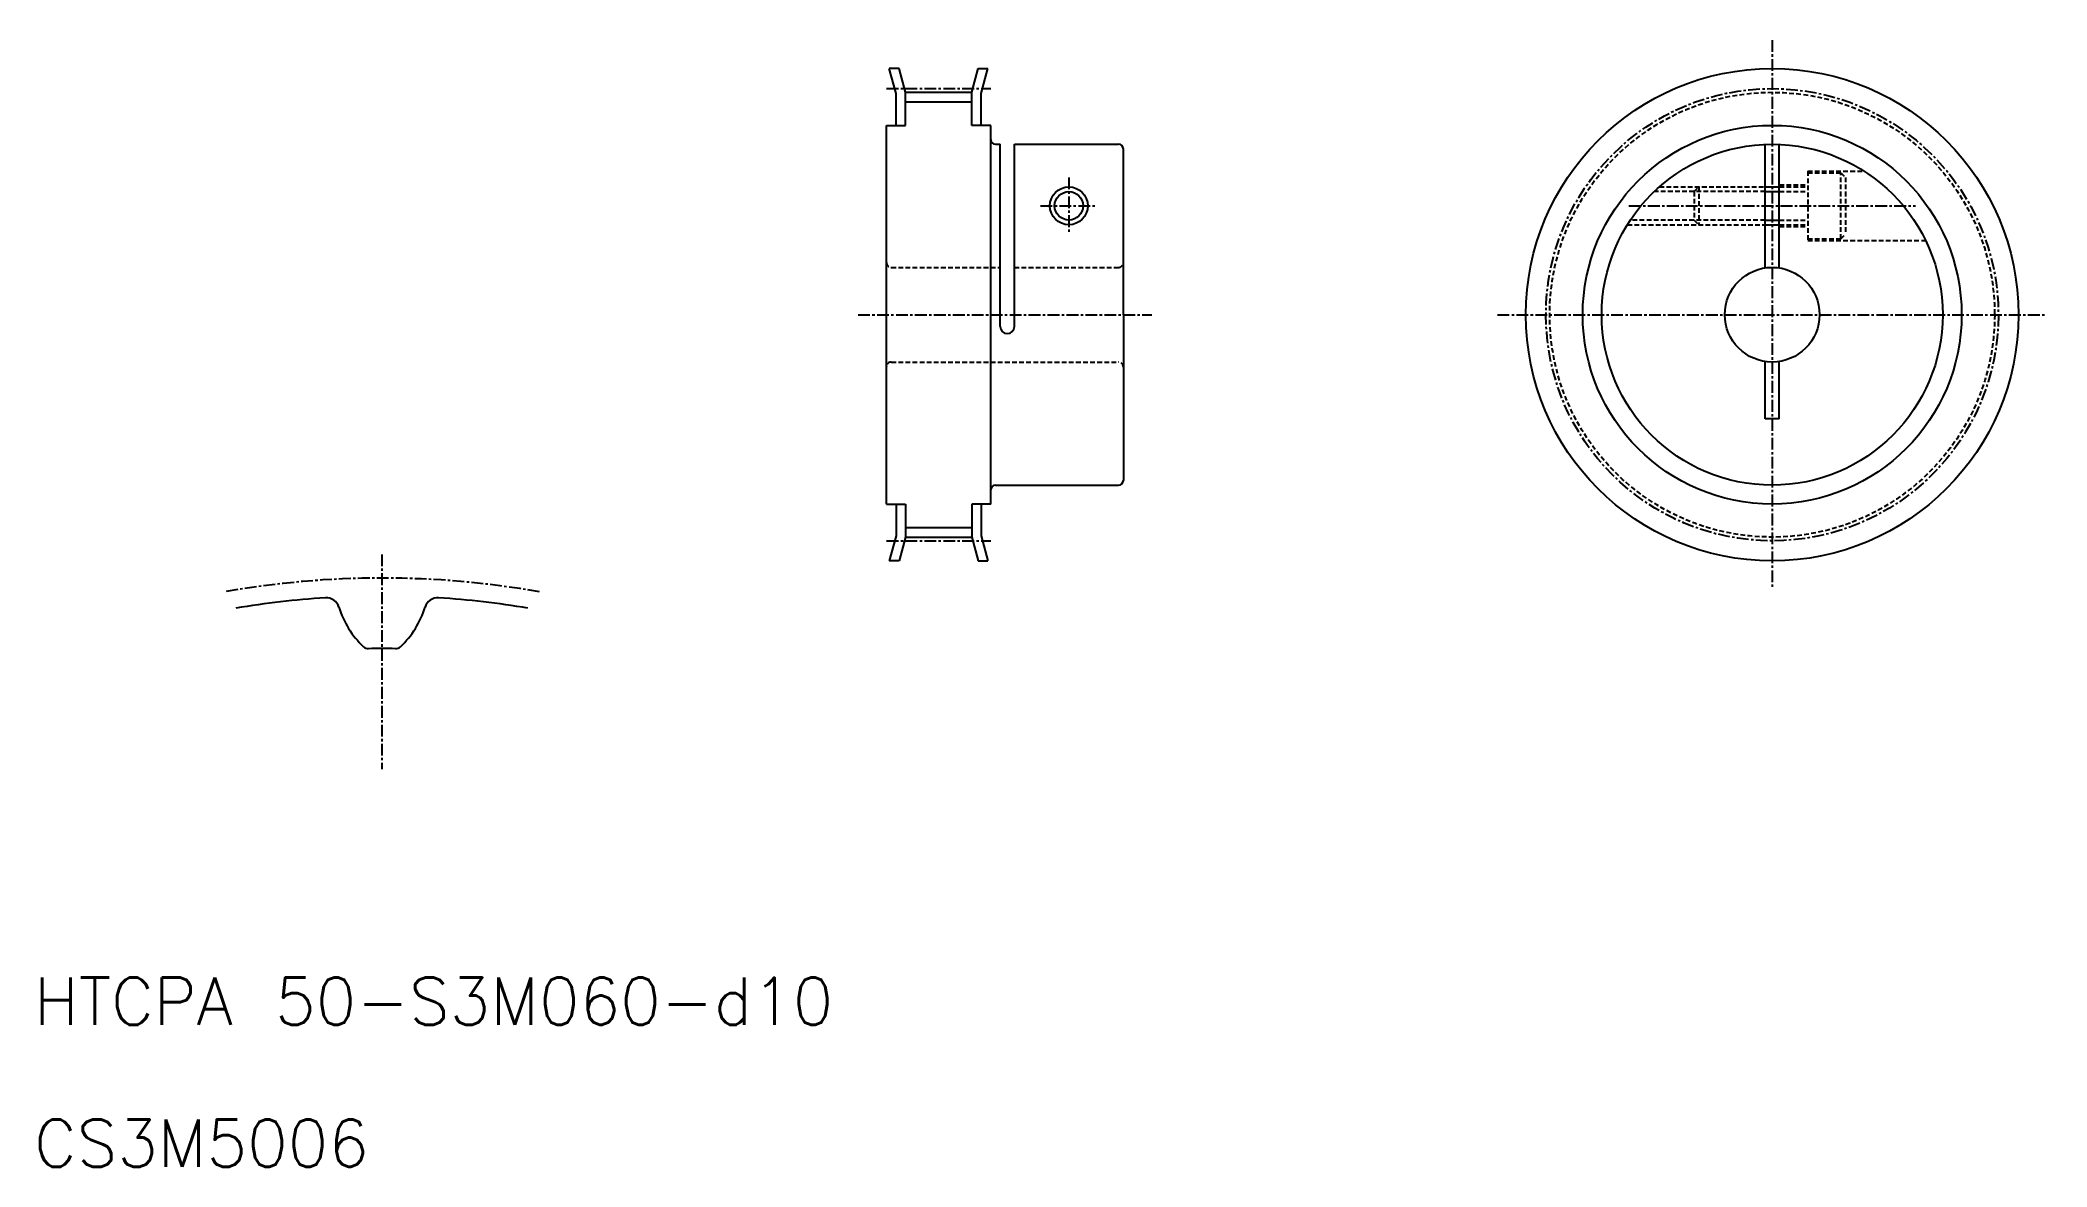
# Model space of a CAD drawing. Extents: x 11 to 222, y 10 to 129.
import ezdxf

# ---------------------------------------------------------------- set-up
doc = ezdxf.new("R2010")
doc.units = 0
doc.linetypes.add('CENTER', pattern=[2, 1.25, -0.25, 0.25, -0.25])
doc.linetypes.add('DASHED', pattern=[0.75, 0.5, -0.25])
doc.layers.get('0').update_dxf_attribs({"linetype": 'CONTINUOUS'})
doc.layers.add('CENTER', color=1, linetype='CENTER')
doc.styles.get("Standard").update_dxf_attribs({"font": 'txt.shx'})

msp = doc.modelspace()

# ---------------------------------------------------------------- linework, layer by layer
at = {"color": 7, "linetype": 'CONTINUOUS'}
for p, q in [((101.33, 126), (100.29, 126)), ((101, 123.36), (100.29, 126)), ((102, 123.49), (101.33, 126)), ((109, 123.49), (109.67, 126)), ((109.67, 126), (110.71, 126)), ((110, 123.36), (110.71, 126)), ((101, 120), (101, 123.36)), ((102, 123.49), (109, 123.49)), ((102, 120), (102, 123.49)), ((109, 120), (109, 123.49)), ((110, 120), (110, 123.36)), ((102, 122.49), (109, 122.49)), ((100, 80), (100, 120)), ((100, 120), (102, 120)), ((111, 120), (109, 120)), ((111, 80), (111, 120)), ((111.5, 118), (112, 118)), ((112, 98.75), (112, 118)), ((113.5, 118), (124.5, 118)), ((113.5, 100), (113.5, 118)), ((125, 100), (125, 117.5)), ((192.75, 104.97), (192.75, 117.99)), ((194.25, 104.97), (194.25, 117.99)), ((192.75, 113.5), (194.25, 113.5)), ((192.75, 109.5), (194.25, 109.5)), ((113.5, 98.75), (113.5, 100)), ((125, 100), (125, 82.5)), ((192.75, 89), (192.75, 95.06)), ((194.25, 89), (194.25, 95.06)), ((194.25, 89), (192.75, 89)), ((111.5, 82), (124.5, 82)), ((100, 80), (102, 80)), ((101, 80), (101, 76.64)), ((102, 80), (102, 76.51)), ((111, 80), (109, 80)), ((109, 80), (109, 76.51)), ((110, 80), (110, 76.64)), ((101, 76.64), (100.29, 74)), ((102, 76.51), (101.33, 74)), ((102, 77.51), (109, 77.51)), ((102, 76.51), (109, 76.51)), ((109, 76.51), (109.67, 74)), ((110, 76.64), (110.71, 74)), ((101.33, 74), (100.29, 74)), ((109.67, 74), (110.71, 74))]:
    msp.add_line(p, q, dxfattribs=at)
at = {"color": 3, "linetype": 'DASHED'}
for p, q in [((197.25, 115.15), (203.22, 115.15)), ((197.25, 115.15), (197.25, 107.85)), ((197.25, 115), (200.75, 115)), ((200.75, 108), (200.75, 115)), ((200.75, 115), (201.25, 114.5)), ((201.25, 114.5), (201.25, 108.5)), ((192.75, 113), (181.05, 113)), ((181.59, 113.5), (192.75, 113.5)), ((185.25, 113), (185.75, 113.5)), ((185.25, 113), (185.25, 110)), ((185.75, 113.5), (185.75, 109.5)), ((194.25, 113.7), (197.25, 113.7)), ((194.25, 113.5), (197.25, 113.5)), ((194.25, 113), (197.25, 113)), ((178.21, 109.5), (192.75, 109.5)), ((192.75, 110), (178.53, 110)), ((185.25, 110), (185.75, 109.5)), ((194.25, 110), (197.25, 110)), ((194.25, 109.5), (197.25, 109.5)), ((194.25, 109.3), (197.25, 109.3)), ((200.75, 108), (201.25, 108.5)), ((197.25, 108), (200.75, 108)), ((197.25, 107.85), (209.7, 107.85)), ((100.5, 105), (112, 105)), ((113.5, 105), (124.5, 105)), ((100.5, 95), (124.5, 95))]:
    msp.add_line(p, q, dxfattribs=at)
at = {"color": 3, "linetype": 'CONTINUOUS'}
for p, q in [((192.75, 113), (194.25, 113)), ((192.75, 110), (194.25, 110))]:
    msp.add_line(p, q, dxfattribs=at)
at = {"color": 7, "linetype": 'CONTINUOUS'}
for centre, radius in [((193.5, 100), 26), ((193.5, 100), 20), ((193.5, 100), 18), ((119.25, 111.5), 1.5), ((193.5, 100), 5)]:
    msp.add_circle(centre, radius, dxfattribs=at)
at = {"color": 3, "linetype": 'DASHED'}
msp.add_circle((193.5, 100), 23.49, dxfattribs=at)
at = {"color": 3, "linetype": 'CONTINUOUS'}
msp.add_circle((119.25, 111.5), 2, dxfattribs=at)
at = {"color": 7, "linetype": 'CONTINUOUS'}
for centre, radius, start, end in [((111.5, 118.5), 0.5, 180, 270), ((124.5, 117.5), 0.5, 0, 90), ((112.75, 98.75), 0.75, 180, 0), ((111.5, 81.5), 0.5, 90, 180), ((124.5, 82.5), 0.5, 270, 0), ((46.73, -23.31), 93.6, 93.6596, 99.4799), ((40.85, 68.7), 1.4, 17.3831, 93.6596), ((52.62, 68.7), 1.4, 86.3404, 162.6169), ((46.73, -23.31), 93.6, 80.5201, 86.3404), ((51.61, 72.07), 9.88, 197.3831, 226.2547), ((41.86, 72.07), 9.88, 313.7453, 342.6169), ((45.3, 65.48), 0.75, 226.2547, 270.9256), ((46.73, -23.31), 88.05, 89.0744, 90.9256), ((48.17, 65.48), 0.75, 269.0744, 313.7453)]:
    msp.add_arc(centre, radius, start, end, dxfattribs=at)
at = {"color": 3, "linetype": 'DASHED'}
for centre, start, end in [((100.5, 105.5), 180, 270), ((124.5, 105.5), 270, 0), ((100.5, 94.5), 90, 180), ((124.5, 94.5), 0, 90)]:
    msp.add_arc(centre, 0.5, start, end, dxfattribs=at)
at = {"layer": 'CENTER', "color": 1, "linetype": 'CENTER'}
for p, q in [((193.5, 129), (193.5, 71)), ((100, 123.88), (111, 123.88)), ((119.25, 114.5), (119.25, 108.5)), ((116.25, 111.5), (122.25, 111.5)), ((178.38, 111.5), (208.62, 111.5)), ((97, 100), (128, 100)), ((164.5, 100), (222.5, 100)), ((46.73, 74.69), (46.73, 51.99)), ((100, 76.12), (111, 76.12))]:
    msp.add_line(p, q, dxfattribs=at)
msp.add_circle((193.5, 100), 23.88, dxfattribs=at)
msp.add_arc((46.73, -23.31), 95.5, 79.9757, 100.0243, dxfattribs=at)

# ---------------------------------------------------------------- texts
at = {"color": 7, "linetype": 'CONTINUOUS'}
for s, p in [('HTCPA 50-S3M060-d10', (10, 25)), ('CS3M5006', (10, 10))]:
    msp.add_text(s, height=5, dxfattribs=at).set_placement(p)

doc.saveas('drawing.dxf')
